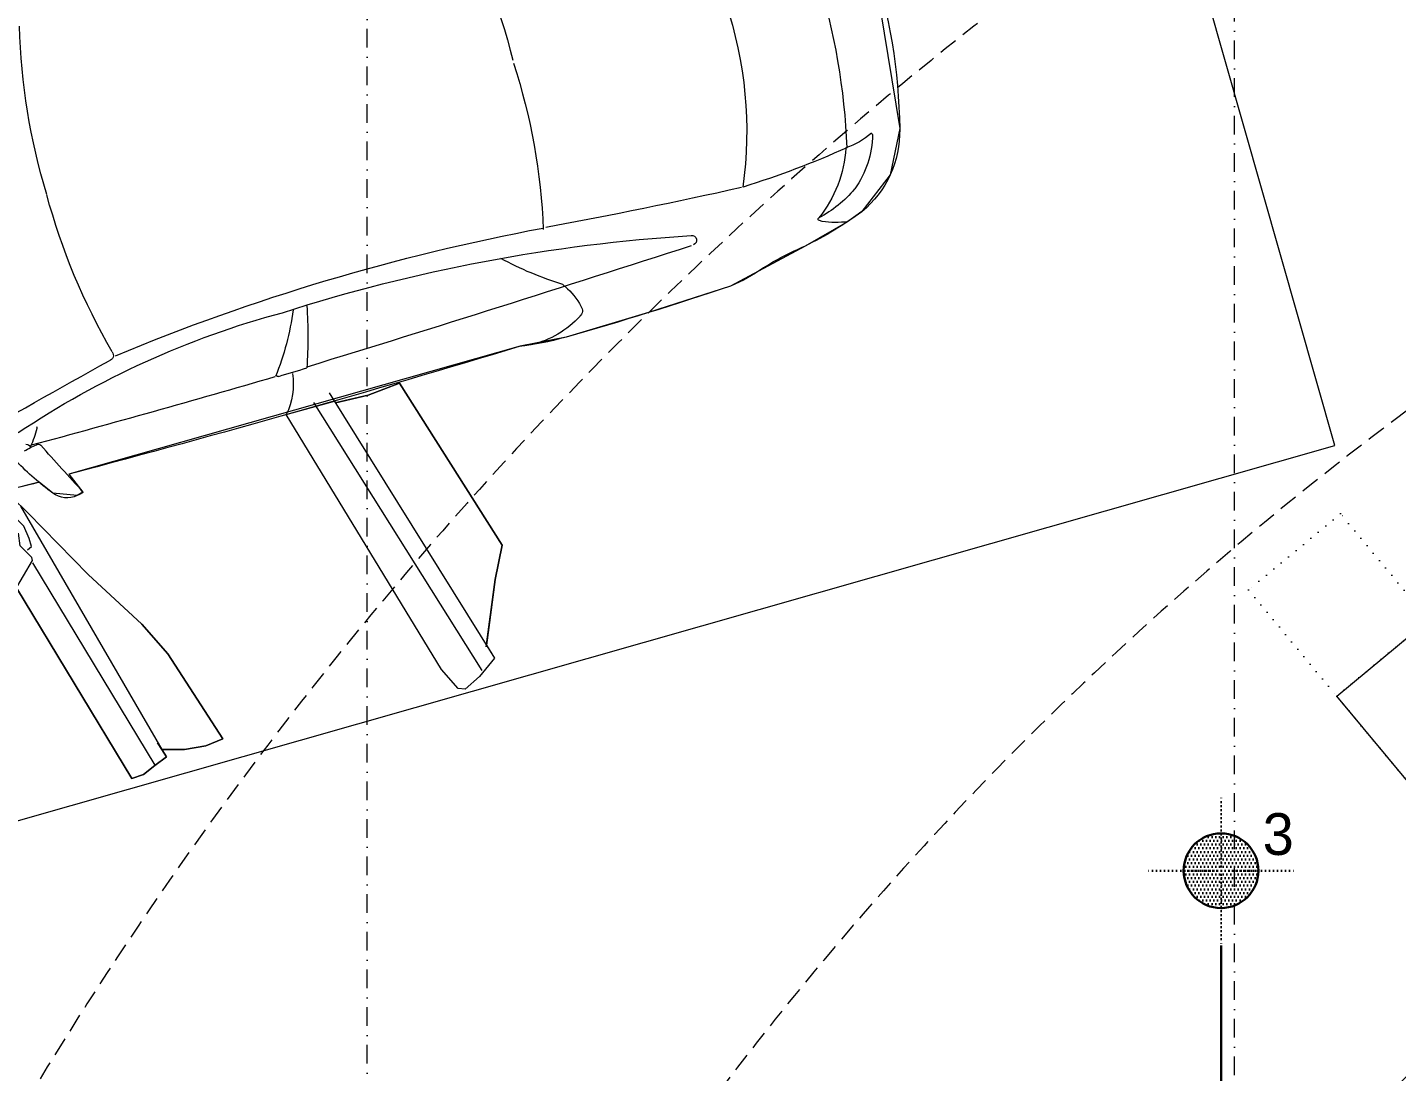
# Model space of a CAD drawing. Extents: x -1701 to 23780, y -363 to 7742.
# Drawn here: x 9563.5 to 10021.8, y 549 to 898.6 of the extents above; entities that cross this region are included whole.
import ezdxf
from ezdxf.enums import TextEntityAlignment as Align

# ---------------------------------------------------------------- set-up
doc = ezdxf.new("R2010")
doc.units = 0
doc.header["$LTSCALE"] = 25
doc.header["$MEASUREMENT"] = 0
doc.header["$PDMODE"] = 1
for name, pattern in [('Audi$0$DASHDOT2', [0.5, 0.25, -0.125, 0, -0.125]), ('Audi$0$DOT2', [0.125, 0, -0.125]), ('Audi$0$HIDDEN', [0.375, 0.25, -0.125]), ('DOT2', [0.125, 0, -0.125])]:
    doc.linetypes.add(name, pattern=pattern)
doc.layers.get('0').update_dxf_attribs({"color": 9, "lineweight": 9})
for name, color, linetype, lineweight in [('31', 9, 'Continuous', 9), ('Audi$0$04', 8, 'Continuous', 9), ('Audi$0$06C', 8, 'Continuous', 9), ('Audi$0$06D', 8, 'Continuous', 9), ('Audi$0$10', 8, 'Continuous', 9), ('Audi$0$11', 8, 'Continuous', 9), ('Audi$0$20', 8, 'Audi$0$DOT2', 9), ('Audi$0$21', 8, 'Continuous', 9), ('Audi$0$24', 8, 'Audi$0$DASHDOT2', 9), ('Audi$0$35', 8, 'Continuous', 9), ('E-Aydınlatma', 7, 'Continuous', 30), ('E-KABLO', 7, 'Continuous', 30)]:
    doc.layers.add(name, color=color, linetype=linetype, lineweight=lineweight)
doc.styles.add('TX-TEXT', font='')
doc.styles.get('TX-TEXT').set_extended_font_data('TrSah Futura Lt BT')

# ---------------------------------------------------------------- blocks, each defined once
blk = doc.blocks.new('Audi$0$Group-321-1')
at = {"lineweight": 0}
blk.add_line((384783.0404, 69371.037), (384783.0455, 69371.0295), dxfattribs=at)
blk.add_lwpolyline([(384784.3139, 69371.8312), (384783.7777, 69372.0326), (384783.6197, 69372.0318), (384783.48, 69371.9631), (384783.4374, 69371.9222), (384783.3299, 69371.7988), (384783.1493, 69371.5806), (384783.0089, 69371.3289), (384782.8745, 69371.074), (384782.8143, 69370.9298), (384782.099, 69369.5315), (384782.0492, 69369.5901), (384782.0346, 69369.5732), (384782.0266, 69369.4913), (384782.053, 69369.4394), (384781.9224, 69369.1627)], dxfattribs=at)
for centre, radius, start, end in [((384783.7002, 69371.6914), 0.3498, 77.5866, 129.0276), ((384783.3657, 69370.1215), 1.955, 60.966, 77.834), ((384784.32, 69371.0452), 1.2443, 132.4655, 142.7244), ((384783.7203, 69371.8273), 0.2984, 161.3049, 177.7436), ((384783.7432, 69371.5713), 0.4025, 118.72, 140.7848), ((384783.6803, 69371.6404), 0.3125, 79.0353, 114.6797), ((384783.8912, 69371.7489), 0.2436, 127.2849, 150.4821), ((384783.7369, 69371.9408), 0.00701, 14.3074, 65.7877), ((384783.624, 69371.4545), 0.4181, 82.5082, 117.4781), ((384786.16, 69370.0997), 3.0479, 144.4513, 151.4415), ((384783.1339, 69369.6371), 2.3005, 61.7007, 76.2646), ((384783.5084, 69371.8411), 0.0862, 181.346, 189.6397), ((384783.4275, 69371.8281), 0.00442, 198.8504, 328.8627), ((384782.5383, 69372.3373), 0.9575, 316.2186, 325.7418), ((384783.6081, 69371.2726), 0.5525, 133.0237, 146.1228), ((384793.5272, 69365.622), 11.9668, 150.13727, 152.89723), ((384800.1056, 69364.1963), 18.1799, 156.13496, 158.24111), ((384783.405, 69370.2154), 1.343, 60.0174, 86.688), ((384865.0479, 69325.7189), 93.6961, 150.803073, 151.627747), ((384777.8715, 69372.8535), 5.6052, 330.8944, 345.1644), ((384783.2749, 69371.4236), 0.0159, 339.0039, 150.3983), ((384783.1168, 69370.8333), 0.3186, 120.9729, 155.4756), ((384782.9706, 69371.0742), 0.0369, 91.8, 120.3439), ((384782.963, 69371.0791), 0.0326, 45.4864, 78.5544), ((384782.8486, 69370.9332), 0.2179, 28.7618, 50.9848), ((384783.7734, 69370.6126), 1.0105, 153.0695, 161.9186), ((384784.1506, 69371.1377), 1.1104, 185.593, 197.2706), ((384822.9409, 69349.5203), 45.4809, 151.91783, 153.89663), ((384776.6075, 69373.5829), 7.1236, 326.0794, 338.11644), ((384782.7341, 69368.9325), 2.0531, 60.6822, 76.5032), ((384782.8801, 69368.8575), 2.0531, 49.1529, 64.974), ((384825.273, 69347.607), 48.3027, 152.0551, 152.17195), ((384782.4028, 69368.6925), 1.5636, 74.9854, 82.5895), ((384782.4965, 69369.975), 0.2388, 70.6349, 104.3906), ((384821.1879, 69350.0129), 43.565, 152.47687, 153.59071), ((384780.1046, 69371.4451), 2.9727, 314.8855, 333.6766), ((384782.7293, 69369.2079), 0.9545, 86.6279, 100.516), ((384782.5618, 69370.1533), 0.00585, 151.7805, 223.8989), ((384782.1495, 69369.4974), 0.1377, 137.1664, 146.6022), ((384967.4628, 69508.0027), 231.379, 216.741616, 216.794011), ((384678.7517, 69458.2208), 136.4506, 319.252602, 319.492588), ((384782.5149, 69369.582), 0.0186, 41.3859, 155.3161), ((384783.958, 69371.212), 2.1585, 228.5422, 243.7224), ((384782.0988, 69369.5256), 0.08, 143.4719, 205.3483), ((384782.9196, 69369.9112), 0.9868, 205.182, 214.4777), ((384795.1786, 69363.075), 14.5872, 154.13193, 155.3338), ((384781.9661, 69369.5433), 0.2494, 316.3484, 326.7202), ((384782.2653, 69368.9144), 0.4843, 94.4328, 101.9444), ((384782.1667, 69369.4142), 0.0112, 312.8599, 34.8105), ((384782.228, 69369.389), 0.00831, 38.2323, 92.0308), ((384782.1506, 69369.3741), 0.0194, 352.1473, 47.0793), ((384784.0189, 69371.1807), 2.1585, 241.9337, 257.114)]:
    blk.add_arc(centre, radius, start, end, dxfattribs=at)
blk = doc.blocks.new('Audi$0$Group-322-1')
for p, q in [((384781.331, 69370.2105), (384781.2966, 69370.1597)), ((384781.5743, 69369.9737), (384781.331, 69370.2105)), ((384781.2966, 69370.1597), (384781.2703, 69370.0916)), ((384781.2703, 69370.0916), (384781.2557, 69370.0172)), ((384781.2352, 69370.0373), (384781.1991, 69370.0045)), ((384781.2557, 69370.0172), (384781.2352, 69370.0373)), ((384781.1991, 69370.0045), (384781.1619, 69369.9731)), ((384781.784, 69369.4706), (384781.1997, 69370.004)), ((384781.9623, 69369.3941), (384781.2557, 69370.0169)), ((384781.2557, 69370.0169), (384781.2754, 69369.9991)), ((384781.1619, 69369.9731), (384781.1407, 69369.9383)), ((384781.6545, 69369.8691), (384781.5743, 69369.9737)), ((384781.1407, 69369.9383), (384781.6919, 69369.4347)), ((384781.7823, 69369.6607), (384781.6545, 69369.8691)), ((384781.9441, 69369.4245), (384781.7823, 69369.6607)), ((384781.6228, 69369.4109), (384781.7921, 69369.4695)), ((384781.7921, 69369.4695), (384781.8013, 69369.4647)), ((384781.8013, 69369.4647), (384781.8317, 69369.4193)), ((384781.8241, 69369.4453), (384781.8377, 69369.4563)), ((384781.8377, 69369.4563), (384781.862, 69369.4435)), ((384781.862, 69369.4435), (384781.8993, 69369.4183)), ((384781.6183, 69369.395), (384781.6228, 69369.4109)), ((384781.6494, 69369.3621), (384781.6183, 69369.395)), ((384781.8226, 69369.3912), (384781.7937, 69369.3845)), ((384781.8894, 69369.3631), (384781.8226, 69369.3912)), ((384781.8317, 69369.4193), (384781.8727, 69369.4049)), ((384781.8993, 69369.4183), (384781.9205, 69369.3851)), ((384781.9863, 69369.3597), (384781.9441, 69369.4245)), ((384781.6889, 69369.3595), (384781.6494, 69369.3621)), ((384781.7937, 69369.3845), (384781.6889, 69369.3595)), ((384781.7664, 69369.3807), (384781.9464, 69369.2177)), ((384781.9084, 69369.3622), (384781.8894, 69369.3631)), ((384781.9175, 69369.372), (384781.9084, 69369.3622)), ((384781.9692, 69369.3081), (384781.9114, 69369.3606)), ((384781.9205, 69369.3851), (384781.9175, 69369.372)), ((384781.97, 69369.3257), (384781.9863, 69369.3597)), ((384781.9978, 69369.329), (384781.9767, 69369.3483)), ((384781.9625, 69369.2298), (384782.008, 69369.3088)), ((384781.9659, 69369.2362), (384781.97, 69369.3257)), ((384782.008, 69369.3088), (384781.9978, 69369.329))]:
    blk.add_line(p, q)
blk.add_lwpolyline([(384781.331, 69370.2105), (384781.5743, 69369.9737), (384781.6545, 69369.8691), (384781.7823, 69369.6607), (384781.9441, 69369.4245), (384781.9863, 69369.3597), (384781.9796, 69369.3457), (384781.9978, 69369.329), (384782.008, 69369.3088), (384781.9659, 69369.2362), (384781.9464, 69369.2177), (384781.7687, 69369.3785), (384781.6889, 69369.3595), (384781.6494, 69369.3621), (384781.6183, 69369.395), (384781.6228, 69369.4109), (384781.6919, 69369.4347), (384781.1407, 69369.9383), (384781.1619, 69369.9731), (384781.1991, 69370.0045), (384781.2352, 69370.0373), (384781.2557, 69370.0169), (384781.2703, 69370.0916), (384781.2966, 69370.1597)], close=True)
blk = doc.blocks.new('Audi$0$Group-324-1')
for p, q in [((384781.7733, 69371.0498), (384781.7031, 69371.0121)), ((384782.5366, 69370.3335), (384781.7733, 69371.0498)), ((384781.7031, 69371.0121), (384781.6524, 69370.9735)), ((384782.4941, 69370.2883), (384781.7252, 69371.016)), ((384781.8057, 69371.015), (384782.0321, 69370.9999)), ((384782.0321, 69370.9999), (384782.1497, 69371.0007)), ((384782.1497, 69371.0007), (384782.6141, 69370.5571)), ((384781.6524, 69370.9735), (384781.6499, 69370.9499)), ((384781.6499, 69370.9499), (384781.7011, 69370.8824)), ((384781.7011, 69370.8824), (384782.4371, 69370.2063)), ((384782.6141, 69370.5571), (384782.5545, 69370.4624)), ((384782.5545, 69370.4624), (384782.5076, 69370.3596))]:
    blk.add_line(p, q)
blk.add_lwpolyline([(384782.6141, 69370.5571), (384782.1497, 69371.0007), (384782.0321, 69370.9999), (384781.8107, 69371.0146), (384781.7733, 69371.0498), (384781.7031, 69371.0121), (384781.6524, 69370.9735), (384781.6499, 69370.9499), (384781.7011, 69370.8824), (384782.4371, 69370.2063), (384782.5131, 69370.3555), (384782.5079, 69370.3604), (384782.5545, 69370.4624)], close=True)
blk = doc.blocks.new('Audi$0$p-audi_arac')
at = {"layer": 'Audi$0$06D', "lineweight": 0, "flags": 128}
blk.add_lwpolyline([(695.6, 0.8), (-4.4, 0.8), (-4.4, 400.8), (695.6, 400.8)], close=True, dxfattribs=at)
at = {"xscale": 99.99999999999999, "yscale": 99.99999999999999, "zscale": 99.99999999999999, "rotation": 117.1763778173342}
for name in ['Audi$0$Group-321-1', 'Audi$0$Group-324-1', 'Audi$0$Group-322-1']:
    blk.add_blockref(name, (23745751.03, -31061967.79), dxfattribs=at)
blk = doc.blocks.new('Audi$0$Prf-40x40')
for points in [[(1.5, -2), (-1.5, -2, -0.414214), (-2, -1.5), (-2, 1.5, -0.414214), (-1.5, 2), (1.5, 2, -0.414214), (2, 1.5), (2, -1.5, -0.414214)], [(1.5, -1.7), (-1.5, -1.7, -0.414214), (-1.7, -1.5), (-1.7, 1.5, -0.414214), (-1.5, 1.7), (1.5, 1.7, -0.414214), (1.7, 1.5), (1.7, -1.5, -0.414214)]]:
    blk.add_lwpolyline(points, format="xyb", close=True)
at = {"color": 252}
blk.add_point((0, 0), dxfattribs=at)
blk = doc.blocks.new('Audi$0$p-kolon-eğri-3')
blk.add_lwpolyline([(29.51, -35.57), (60.28, -9.97), (86.19, -41.15), (55.45, -66.74)], close=True)
at = {"layer": 'Audi$0$06C'}
blk.add_lwpolyline([(115.72, -76.67), (84.96, -102.23), (129.46, -155.33), (160.36, -129.66), (115.72, -76.67)], close=True, dxfattribs=at)
at = {"layer": 'Audi$0$06D'}
blk.add_lwpolyline([(62.48, -67.35), (85.61, -95.19), (108.68, -76.02), (85.56, -48.18)], close=True, dxfattribs=at)
at = {"layer": 'Audi$0$11'}
for points in [[(55.44, -66.7), (84.96, -102.23), (115.72, -76.67), (86.21, -41.13)], [(56.85, -66.83), (85.09, -100.83), (114.31, -76.54), (86.08, -42.54)]]:
    blk.add_lwpolyline(points, close=True, dxfattribs=at)
at = {"layer": 'Audi$0$20', "lineweight": 0}
for points in [[(0, 0), (29.51, -35.53), (60.28, -9.97), (30.77, 25.57)], [(100.08, -119.69), (129.6, -155.22), (160.36, -129.66), (130.85, -94.12)]]:
    blk.add_lwpolyline(points, close=True, dxfattribs=at)
for points in [[(60.28, -9.97), (86.21, -41.13)], [(29.49, -35.55), (55.43, -66.72)]]:
    blk.add_lwpolyline(points, dxfattribs=at)
at = {"layer": 'Audi$0$10', "xscale": -0.9999999999999998, "rotation": 129.7265167688524}
for p in [(85.82, -45.36), (59.67, -67.09), (111.51, -76.27), (85.35, -98)]:
    blk.add_blockref('Audi$0$Prf-40x40', p, dxfattribs=at)
blk = doc.blocks.new('Audi')
at = {"layer": 'Audi$0$20', "linetype": 'Audi$0$HIDDEN', "lineweight": 0}
blk.add_lwpolyline([(9468.15, 347.65, -0.306499), (10707.5, 1186.14, -0.306499)], format="xyb", dxfattribs=at)
blk.add_arc((10707.5, -149.03), 1144.79, 90, 155.56908, dxfattribs=at)
at = {"layer": 'Audi$0$21', "linetype": 'Audi$0$DASHDOT2'}
blk.add_lwpolyline([(9677.23, 287.1), (9677.23, 2538.75)], dxfattribs=at)
at = {"layer": 'Audi$0$24'}
blk.add_lwpolyline([(9967.5, 195), (9967.5, 4035)], dxfattribs=at)
at = {"layer": 'Audi$0$35'}
blk.add_arc((10707.5, -149.03), 975, 90.11753, 149.41968, dxfattribs=at)
blk.add_blockref('Audi$0$p-kolon-eğri-3', (9972.22, 710.25))
at = {"layer": 'Audi$0$04', "xscale": -1, "rotation": 15.90410392183421}
blk.add_blockref('Audi$0$p-audi_arac', (9997.09, 756.62), dxfattribs=at)
blk = doc.blocks.new('p-bur-VW-spotlight')
at = {"layer": 'E-Aydınlatma'}
h = blk.add_hatch(dxfattribs=at)
h.set_pattern_fill('DOTS', color=4, scale=20)
edge = h.paths.add_edge_path()
edge.add_arc((0, 0), 12.5, 0, 360)
at = {"layer": 'E-Aydınlatma', "color": 4, "linetype": 'DOT2', "ltscale": 0.4}
for q in [(0, 25), (-25, 0), (0, -25), (25, 0)]:
    blk.add_line((0, 0), q, dxfattribs=at)
at = {"layer": 'E-Aydınlatma', "color": 4, "linetype": 'ByBlock'}
blk.add_circle((0, 0), 12.5, dxfattribs=at)
at = {"layer": 'E-Aydınlatma', "color": 4, "style": 'TX-TEXT', "text_generation_flag": 4}
blk.add_attdef('W', text='', height=14, rotation=180, dxfattribs=at).set_placement((19.53, 11.56), align=Align.MIDDLE_CENTER)

msp = doc.modelspace()

# ---------------------------------------------------------------- linework, layer by layer
at = {"layer": 'E-KABLO', "color": 6}
msp.add_line((9963, 516.25), (9963, 591.25), dxfattribs=at)

# ---------------------------------------------------------------- block references
at = {"color": 6}
msp.add_blockref('Audi', (0, 0), dxfattribs=at)
at = {"layer": '31', "color": 2, "linetype": 'ByBlock'}
ref = msp.add_blockref('p-bur-VW-spotlight', (9963, 616.25), dxfattribs=at)
ref.add_attrib('W', '3', dxfattribs={"layer": '0', "height": 14, "rotation": 180, "style": 'TX-TEXT', "text_generation_flag": 6}).set_placement((9982.15, 617.32), align=Align.BOTTOM_CENTER)

doc.saveas('drawing.dxf')
